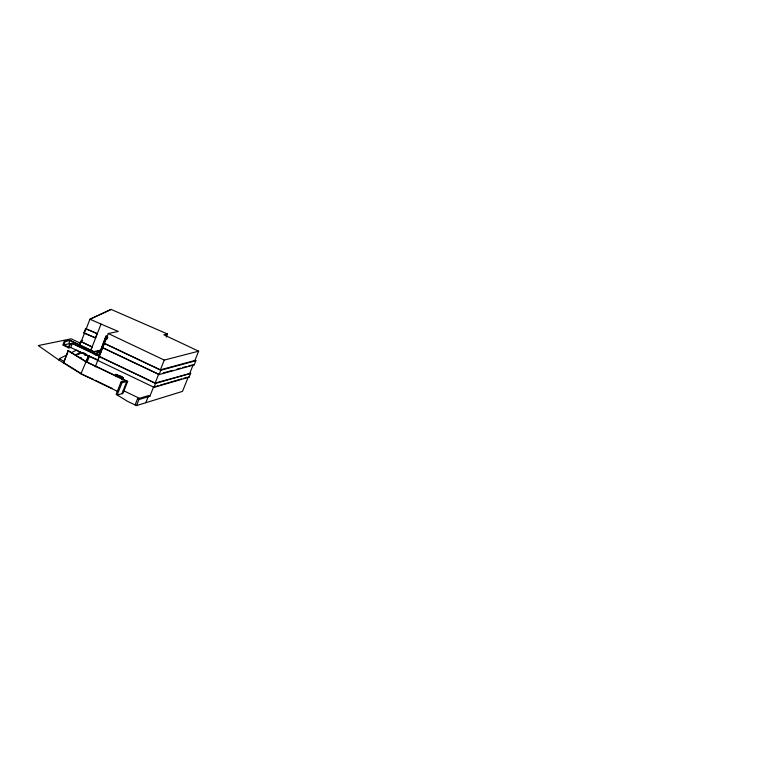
<?xml version="1.0" encoding="UTF-8"?>
<svg xmlns="http://www.w3.org/2000/svg" width="766" height="766" viewBox="0 0 766 766"><rect width="100%" height="100%" fill="white"/><g stroke="black" fill="none" stroke-linecap="round" stroke-linejoin="round"><path stroke-width="1.15" d="M123.058 377.849C120.789 374.737 114.613 375.656 115.494 374.488L116.365 374.478M64.334 341.042L65.234 341.473L69.974 340.497L94.371 352.14L101.112 350.608L95.07 354.275L101.265 350.569L100.25 350.139L93.797 351.604L69.467 339.989L64.334 341.042L62.793 345.016L68.825 347.908L70.75 347.496L154.119 387.366M99.762 352.686L105.967 336.236L106.531 336.351L105.813 336.341L107.958 337.251M99.867 352.599L106.12 336.121M101.083 350.675C102.022 351.479 98.709 354.466 99.915 353.892L106.378 337.586M98.699 355.769L72.234 343.149L69.811 343.656L68.509 347.036L63.932 344.844L65.234 341.473M117.581 391.416L80.957 373.808L58.896 360.049L59.432 358.651L66.881 354.936M69.974 340.497L68.672 343.848L63.932 344.844M68.825 347.908L70.367 343.924L72.282 343.522L155.709 383.373M127.663 381.353L122.014 382.694L117.179 394.94L122.857 393.542L127.663 381.353L86.089 361.59L68.26 350.569L63.588 362.979M64.143 361.207L68.26 350.569M70.75 347.496L72.282 343.522M79.013 345.533L80.621 341.397L82.671 340.382M83.934 332.837L85.601 328.547L97.292 333.67L85.964 328.94L84.298 333.22L95.626 337.959L83.934 332.837L84.547 333.105L79.836 344.863M77.596 351.01L77.854 350.359M86.213 328.815L89.938 319.221L111.118 309.416L167.457 334.005L166.232 337.078M85.888 362.069L88.396 355.654M86.941 362.519L89.45 356.113L88.377 355.663M90.493 350.751L92.14 346.902L80.621 341.397L91.958 346.998M95.377 338.084L97.052 333.794M86.146 362.299L88.645 355.864L78.601 351.45M90.675 350.656L101.035 324.075L89.938 319.221L111.118 309.416M93.711 353.815L94.371 352.14M194.899 360.499L198.633 351.182L164.269 360.087L160.381 369.844L195.206 360.413L195.876 360.738L194.21 364.884L159.108 374.603L102.51 347.649L104.205 343.312L161.09 370.179M99.331 356.439L97.78 360.413M95.252 366.876L108.274 333.536L118.309 331.448L101.035 324.075M115.503 375.254L115.838 374.392M115.896 375.503L116.815 376.671M122.014 393.552L126.83 381.353L125.614 380.798L120.98 382.062L116.154 394.308L127.491 401.327L136.511 405.597L182.5 391.388L188.292 376.949L189.154 377.14L190.686 373.329L155.115 383.086L158.658 374.201M122.895 377.6L122.043 379.745L123.096 377.619L122.656 379.63M122.254 379.754L123.096 377.619M122.541 379.668L123.278 377.791L116.068 374.335M135.113 404.927L137.507 398.895L148.499 395.591L149.877 396.252L153.526 387.079M136.511 405.597L138.905 399.565L149.877 396.252M145.789 402.734L148.154 396.769M190.686 373.329L155.527 383.421L153.937 387.414L189.154 377.14M159.108 374.603L160.831 370.246L195.876 360.738M189.824 373.138L193.233 364.654M85.495 355.462L84.796 355.252M105.363 337.519L106.474 336.274M89.344 356.334L88.291 355.893L89.354 356.324M106.024 337.49L99.704 353.921L100.241 353.854M78.075 354.581L81.177 352.867M75.499 354.936L80.669 352.082M71.142 352.81L76.466 350.148M154.646 386.753L158.016 385.767M160.257 385.116L181.571 378.911M183.811 378.26L187.172 377.274M86.118 361.533L80.957 373.808L93.079 379.285M163.263 372.927L172.484 370.38M177.099 369.107L180.556 368.149M182.854 367.517L186.32 366.56M188.618 365.928L192.075 364.97M123.393 377.762L115.494 374.488M95.357 354.974L99.963 353.911M167.457 334.005L163.876 334.809L198.633 351.182M102.51 347.649L159.357 374.536M80.689 357.76L81.244 357.76L80.612 357.387M116.212 376.001L115.771 375.656M88.645 355.864L97.253 359.551M82.872 352.561L85.888 353.882M193.53 364.568L194.21 364.884M108.274 333.536L164.269 360.087M104.205 343.312L160.831 370.246M80.449 343.225L71.219 338.821L38.3 345.571L58.896 360.049M99.13 356.487L155.527 383.421M69.811 343.656L70.367 343.924M116.432 375.445L120.588 377.437M122.416 378.567L115.159 375.34M126.83 381.353L85.696 361.648L67.925 350.751M95.204 380.3L112.219 388.448M123.221 390.526L139.881 398.54M137.507 398.895L138.905 399.565M106.34 338.313L107.307 338.888L106.388 338.227M120.98 382.062L122.014 382.694M59.432 358.651L63.808 361.389M63.607 362.596L80.392 373.071M116.039 375.962L116.825 376.575"/></g></svg>
